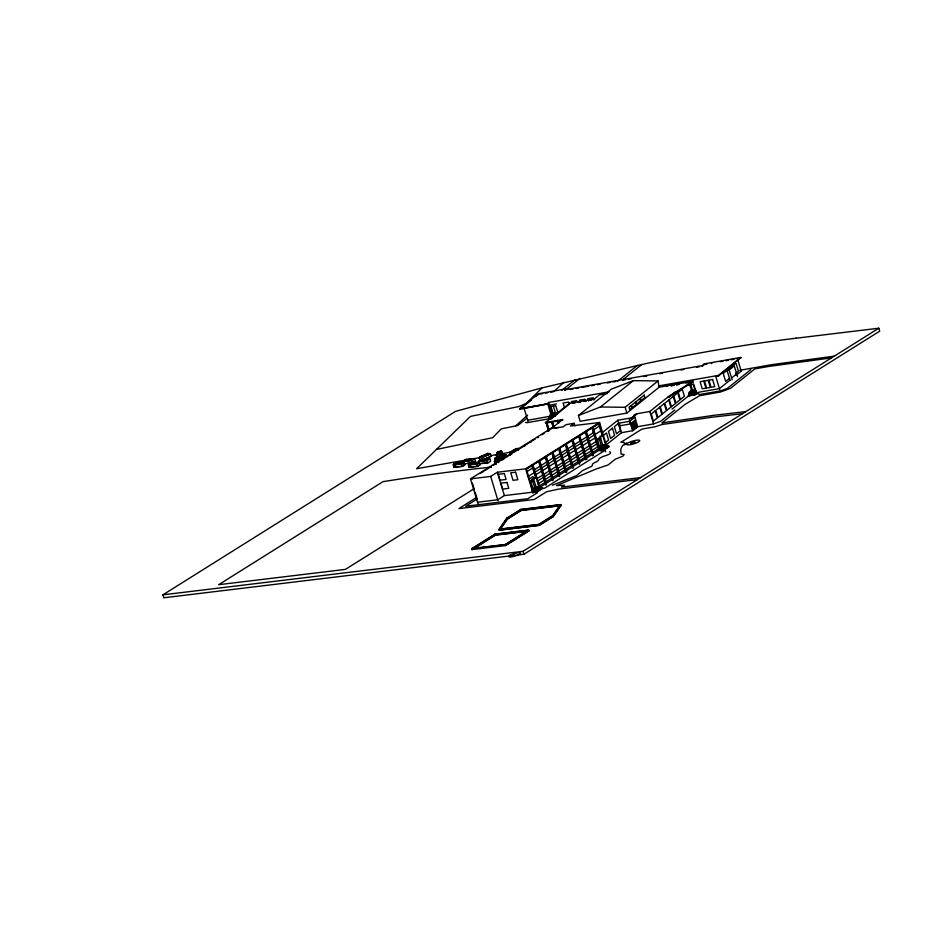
<?xml version="1.0" encoding="UTF-8"?>
<svg xmlns="http://www.w3.org/2000/svg" width="926" height="926" viewBox="0 0 926 926"><rect width="100%" height="100%" fill="white"/><g stroke="black" fill="none" stroke-linecap="round" stroke-linejoin="round"><path stroke-width="1.39" d="M500.387 456.715L496.984 457.618L496.267 455.256L497.135 452.501L501.672 451.298L502.39 453.659L501.522 456.414L500.816 454.053L501.672 451.298M501.024 451.61L500.26 454.053L496.926 454.932L497.517 451.9L500.85 451.02L501.73 453.983M500.966 456.414L500.086 453.462L500.85 451.02M498.987 529.371L506.626 518.305L520.794 509.427L560.786 504.589L561.052 505.48L553.401 516.534L539.233 525.424L499.253 530.251L498.987 529.371L538.967 524.533L553.135 515.655L560.786 504.589M537.67 525.436L499.924 529.996L499.658 529.105L507.205 518.201L520.956 509.578L560.103 504.855L560.369 505.735L552.834 516.639L539.082 525.262M499.253 530.251L506.892 519.197L521.06 510.319L561.052 505.48M499.924 529.996L507.471 519.092L521.222 510.469L560.369 505.735M499.658 529.105L538.816 524.382L552.567 515.759L560.103 504.855M796.337 338.187A582.477 127.059 -16.7 0 0 645.735 363.617L542.011 387.878L526.581 403.238L518.641 406.618L470.489 416.387L416.631 468.706L480.513 457.479M515.655 425.925L527.588 415.149M554.269 391.061L563.922 382.345M551.329 415.809L547.764 403.956L519.949 409.246L519.775 408.655L538.423 393.724L565.601 388.943L565.138 390.043M519.949 409.246L520.586 408.736M521.674 407.868L531.443 400.044M535.784 396.56L538.596 394.314M526.836 418.297L517.854 425.485L501.325 428.842L492.597 437.732L436.459 449.446M561.631 390.448L575.104 379.66M519.775 408.655L546.953 403.875L548.748 402.44L609.482 391.756M564.652 390.436L565.601 388.943M565.601 389.892L579.815 378.514M552.012 418.02L549.326 418.483L550.183 415.056L552.081 413.528L558.806 412.348M551.769 418.76L549.072 419.235L550.877 417.267L548.748 418.841L527.473 422.592M562.846 420.115L545.634 423.136L545.46 422.545L569.536 403.273L594.388 398.909L599.342 394.939L607.468 393.515M553.297 417.013L568.622 404.743M548.4 430.879L546.294 422.788L548.655 430.671M549.211 430.578L546.838 422.684L548.956 430.787M550.993 428.865L562.661 419.524L545.46 422.545M617.526 381.327L637.424 365.4M622.77 379.764L641.915 364.439M578.426 415.519L611.345 389.163L633.361 380.621L658.039 380.956L659.162 387.218L626.844 413.077L580.162 421.284L578.426 415.519L600.442 406.977L633.361 380.621M574.815 425.937L574.016 423.275L570.613 425.995L599.527 422.499L606.449 445.591M600.442 406.977L625.119 407.301L658.039 380.956M602.687 432.338L617.781 420.254L631.567 417.834L636.579 413.818L649.844 411.48L668.375 396.652L692.961 381.269L693.134 381.859L668.56 397.242L668.375 396.652M603.474 435.37L606.461 432.974L608.602 440.081L605.604 442.478M606.414 444.758L621.508 432.685L632.666 430.717L629.113 418.888L631.74 418.425L636.579 413.818M634.842 417.232L630.085 421.041L632.933 430.509M564.466 389.846L702.047 365.654L704.258 363.883L740.8 357.459L718.553 375.991L715.798 376.477L719.745 389.649M706.955 364.034L704.443 364.474L702.221 366.256L702.047 365.654M630.884 423.703L635.641 419.895M668.56 397.242L675.193 391.93M711.365 363.652L711.99 363.142M632.666 430.717L637.69 426.701L653.571 423.911L660.689 421.284L674.834 409.963M697.278 393.133L695.183 394.812L688.458 395.992L689.557 391.814L691.456 390.286L695.495 389.58M672.102 409.072L690.009 394.742M689.06 393.307L696.178 391.814L689.314 392.555M688.817 394.059L695.542 392.867L695.796 392.126M688.574 394.8L695.299 393.619L695.542 392.867M658.756 385.887L718.379 375.4L740.8 357.459M688.319 395.552L695.056 394.372L695.299 393.619M730.001 380.146L719.433 388.607L697.961 392.381L697.938 393.689L699.871 394.499L720.729 390.841L727.373 388.364L750.87 369.555M730.035 380.25L727.072 370.388L729.179 370.018L734.295 365.92L737.536 376.72M729.468 378.375L725.637 381.443L723.241 373.456L736.031 363.224L738.427 371.21L735.545 373.514M731.575 378.005L736.691 373.907M736.135 375.238L741.217 371.176M795.839 338.245L878.809 328.221L879.7 331.172L523.896 554.269L163.821 597.779L162.941 594.828L455.534 411.364L542.011 387.878M478.476 503.188L477.839 503.269L470.512 478.858L551.051 428.356L563.147 426.898L565.89 424.698L574.016 423.275M470.686 479.448L473.267 477.839M479.934 473.649L484.032 471.079M485.571 470.119L489.669 467.549M491.22 466.577L490.699 466.901L491.336 466.831M493.269 465.292L496.336 463.359M499.936 461.113L498.003 462.641M507.633 456.286L511.858 453.96L511.337 454.284M535.332 438.924L517.368 450.175L518.004 450.105M537.381 437.639L538.538 437.234L538.006 437.558M541.999 434.734L544.048 433.449M547.636 431.203L551.051 428.356M471.322 479.367L471.843 479.043L471.218 479.124M502.621 459.747L504.67 458.463M524.672 445.915L525.192 445.591L524.567 445.672M470.512 478.858L490.687 476.415L497.355 472.237L525.655 468.822L599.527 422.499M473.927 488.812L345.421 569.386L218.675 584.7L382.994 481.67A827.555 180.524 -16.7 0 1 491.567 467.051M475.964 497.852L458.856 508.582L534.302 499.461L546.548 491.787L558.309 489.148L637.401 479.587M477.365 498.906L465.651 506.244L527.82 498.732L537.474 492.678M526.755 468.51L532.496 465.234L539.256 487.747L598.717 450.464M533.422 464.331L545.842 456.865M552.984 480.687L545.727 456.611L550.843 453.404M561.561 458.636L555.415 462.491L552.394 452.432L559.177 448.508L566.318 472.318M560.091 447.605L566.365 443.994L573.518 467.815M566.758 443.427L572.511 440.139L579.653 463.961M585.845 431.782L572.395 439.885L573.912 444.92L580.058 441.065M592.999 455.592L585.741 431.528L591.876 427.685L592.513 427.604L599.33 450.337M594.272 433.565L592.409 427.349L599.18 423.425L605.928 445.938M525.841 469.413L599.701 423.089M526.524 471.82L532.67 467.966M593.207 430.011L599.353 426.157M540.043 466.16L533.908 470.003L532.392 464.979M540.564 465.824L546.71 461.97M547.231 461.646L553.378 457.791M553.91 457.467L560.045 453.613M560.577 453.277L566.724 449.434M567.244 449.098L573.391 445.244M580.579 440.741L586.725 436.887M587.246 436.563L593.381 432.708M527.947 476.554L534.082 472.7M540.749 468.521L534.615 472.376L536.177 477.608M541.282 468.197L547.428 464.343M547.949 464.007L554.095 460.164M554.616 459.828L560.762 455.974M561.283 455.65L567.43 451.795M567.951 451.471L574.097 447.617M580.764 443.438L574.618 447.293L576.192 452.513M581.285 443.103L587.431 439.248M588.982 438.287L594.098 435.081M600.766 430.891L594.631 434.745L596.136 439.769L602.282 435.926L598.555 423.495M528.746 479.217L533.087 476.496M535.413 475.038L554.894 462.826M562.082 458.312L595.534 437.662M529.464 481.578L535.598 477.735L531.871 465.303M532.682 481.057L530.945 482.145L532.901 488.65L535.969 486.729L538.214 486.463L532.08 490.305M600.685 438.415L597.617 440.336L599.573 446.853M536.571 478.881L542.705 475.026M543.226 474.702L549.373 470.848M549.894 470.524L556.04 466.669M556.572 466.345L562.707 462.491M563.24 462.155L569.386 458.301M569.907 457.976L576.053 454.122M576.574 453.798L582.72 449.943M583.241 449.619L589.387 445.765M589.908 445.429L596.043 441.586M537.277 481.254L543.412 477.399M543.944 477.075L550.09 473.221M550.611 472.885L556.757 469.031M557.278 468.706L563.425 464.852M563.946 464.528L570.092 460.673M570.613 460.349L576.759 456.495M583.426 452.305L577.28 456.159L578.796 461.194L584.943 457.34M583.947 451.981L590.093 448.126M590.626 447.802L596.761 443.948M538.075 483.916L564.223 467.514M564.744 467.19L598.196 446.54M598.555 447.49L602.641 444.931L604.898 444.654L598.752 448.508M538.782 486.277L544.928 482.423M545.449 482.099L551.595 478.244L545.206 456.946M552.116 477.92L558.262 474.066M558.783 473.742L564.929 469.887M565.45 469.551L571.597 465.697M572.129 465.373L578.264 461.518M585.463 457.016L591.61 453.161M592.131 452.826L598.265 448.983L591.876 427.685M532.959 490.664L539.094 486.81L538.342 486.902L532.207 490.757L533.839 491.011L539.985 487.169L533.839 491.011M605.766 445.012L598.879 448.948L605.014 445.105L605.905 445.452L599.77 449.295L606.646 445.36L600.511 449.214M533.098 491.104L539.985 487.169M534.73 491.37L540.865 487.516L534.858 491.81L533.978 491.463M601.402 449.561L607.537 445.719L601.53 450.001L600.65 449.654M572.881 467.885L572.361 468.22L565.207 444.399L565.844 444.318M535.61 491.718L541.745 487.875L535.737 492.169L534.858 491.81M602.282 449.92L608.417 446.066L602.409 450.36L601.53 450.001M536.629 492.516L542.624 488.222L535.737 492.169M603.162 450.267L609.296 446.425L603.301 450.719L602.409 450.36M471.647 548.736L494.97 534.117L528.711 530.042L528.977 530.922L505.654 545.553L471.913 549.627L471.647 548.736L505.388 544.662L528.711 530.042M528.133 531.2L495.387 535.159L472.758 549.35L472.491 548.458L495.121 534.279L527.866 530.32L528.133 531.2L505.503 545.391L505.237 544.511L527.866 530.32M471.913 549.627L495.236 535.008L528.977 530.922M514.405 554.987L509.601 555.565M162.941 594.828L523.016 551.306L878.809 328.221M510.226 452.05L515.99 448.647L518.629 448.381L512.865 451.784L510.226 452.05L513.05 452.374L512.865 451.784M510.261 455.279L509.555 452.907L516.06 449.064M510.4 452.64L515.018 449.92M514.196 451.691L517.657 449.654M518.583 449.341L513.154 452.548L509.555 452.907M453.867 464.053L455.939 462.838L463.324 462.12L464.215 465.084L462.143 466.287L454.759 467.005L453.867 464.053L461.252 463.336L463.324 462.12M456.02 463.255L464.354 462.444L465.072 464.817L462.236 466.461L453.902 467.271L453.196 464.91L455.071 463.81M464.239 460.546L466.31 459.331L473.695 458.613L471.797 460.419L464.412 461.136L464.239 460.546L471.623 459.828L473.695 458.613M463.556 461.403L466.391 459.747L474.725 458.937L475.432 461.31L472.607 462.954L464.273 463.764L463.556 461.403L471.901 460.592L474.725 458.937M453.902 467.271L455.789 466.172M454.041 464.644L461.426 463.926L463.509 462.711L456.113 463.428L455.939 462.838M453.196 464.91L461.53 464.1L464.354 462.444M469.042 464.042L471.114 462.838L478.499 462.12L479.379 465.072L477.307 466.287L469.922 467.005L469.042 464.042L476.427 463.324L478.499 462.12M468.359 464.898L476.693 464.088L479.529 462.444L480.235 464.806L477.411 466.461L469.065 467.271L468.359 464.898L471.184 463.255L474.98 463.069M472.503 462.78L474.587 461.576L472.121 461.808M479.402 460.535L481.474 459.331L488.859 458.613L486.972 460.407L479.587 461.125L479.402 460.535L486.787 459.817L488.859 458.613M481.555 459.747L489.9 458.937L490.606 461.298L487.782 462.954L479.436 463.764L478.73 461.391L480.617 460.291M469.065 467.271L470.952 466.172M471.114 462.838L469.216 464.632L476.601 463.914L478.673 462.711M478.73 461.391L487.064 460.581L489.9 458.937M479.726 456.854L487.678 453.404L489.472 453.555L489.646 454.157L481.694 457.606L479.726 456.854L481.508 457.016L489.472 453.555M479.772 460.014L479.066 457.641L488.048 453.74L490.479 453.96L491.197 456.321L483.488 459.666M481.231 456.877L487.852 453.995L489.646 454.157M479.066 457.641L481.497 457.861L490.479 453.96M485.05 458.821L490.352 456.518M495.41 457.791L503.686 454.365L505.283 454.608L505.457 455.198L497.193 458.625L495.41 457.791L497.007 458.034L505.283 454.608M495.479 460.928L494.762 458.555L504.103 454.701L506.29 455.025L506.997 457.386M495.595 458.382L502.679 455.453M494.762 458.555L496.949 458.891L506.29 455.025M548.748 418.841L548.724 417.695M494.912 460.569L504.08 457.444L504.855 457.988L495.699 461.113L494.912 460.569L495.873 461.704L501.105 459.921M496.139 464.377L494.357 461.264L503.408 458.173M495.097 461.16L502.945 458.474M503.188 459.354L495.433 462.005L494.357 461.264M624.761 444.549L626.312 444.075A4.48 0.972 -16.7 0 1 626.856 443.936A6.818 1.482 -16.7 0 0 633.974 443.797A6.818 1.482 -16.7 0 0 639.079 440.116A6.818 1.482 -16.7 0 0 628.511 442.744A4.283 0.938 -16.7 0 0 627.666 442.964L626.462 443.322M624.529 444.619C622.156 444.619 620.038 449.399 620.999 452.235A18.752 4.086 -16.7 0 1 620.976 452.872L621.138 454.053L624.159 454.62L622.851 456.194L615.339 459.146L608.289 464.829L606.102 465.651A9.584 2.095 -16.7 0 0 603.474 466.484L601.865 467.063A24.423 5.324 -16.7 0 1 596.842 468.73L556.48 485.583L564.559 485.224L561.469 487.157L640.56 477.608M626.335 443.357L625.71 443.542M625.339 443.647L624.437 443.867M499.913 451.911L497.69 452.49L497.517 451.9M496.753 454.342L500.086 453.462M496.267 455.256L500.816 454.053M720.278 361.684L723.032 361.209M725.799 360.723L728.554 360.237M731.32 359.751L734.075 359.265M736.83 358.779L740.974 358.049M539.951 394.082L542.671 393.608M545.391 393.122L548.111 392.647M550.831 392.173L553.54 391.686M570.323 389.441L573.159 388.943M575.995 388.445L578.831 387.948M581.667 387.45L588.762 386.2M591.598 385.702L594.434 385.204M597.27 384.707L600.106 384.209M607.201 382.959L610.037 382.461M612.873 381.963L615.709 381.466M622.793 380.216L625.629 379.718M628.465 379.22L631.3 378.722M644.068 376.477L646.904 375.979M659.671 373.734L662.507 373.236M680.946 369.995L683.782 369.497M696.549 367.252L699.385 366.754M732.188 366.291L734.295 365.92M521.743 408.528L535.216 406.155M538.006 405.669L540.796 405.183M543.585 404.685L547.764 403.956M739.712 370.319L763.499 366.117A118.806 25.916 -16.7 0 1 772.608 364.543L834.303 356.128M556.445 403.956L549.72 405.148L551.688 411.642M571.261 401.595L576.736 400.634M659.162 387.218L692.961 381.269M671.095 385.737L673.792 385.262M676.478 384.788L679.175 384.313M687.115 382.924L693.134 381.859M671.165 385.725L673.908 385.239M676.651 384.765L679.395 384.278M572.476 403.377L575.231 402.903M577.998 402.416L580.752 401.93M583.519 401.444L586.285 400.958M589.04 400.472L591.807 399.986M686.918 385.297L693.667 384.105L696.549 393.724M550.183 415.056L557.035 414.316M550.31 415.496L555.693 414.547M549.928 415.797L556.665 414.616M527.704 420.254L555.45 415.299M689.557 391.814L696.283 390.633M549.685 416.55L555.068 415.6M689.696 392.254L696.421 391.073M549.812 416.989L555.195 416.04M549.431 417.29L554.824 416.353M689.442 393.006L696.178 391.814M549.569 417.742L553.609 417.024M549.187 418.043L551.884 417.568M689.199 393.747L695.924 392.566M548.944 418.795L551.63 418.32M688.944 394.499L695.681 393.319M696.19 393.781L698.273 393.423M688.701 395.252L695.438 394.059M688.84 395.691L695.565 394.511M546.039 422.985L546.838 422.684M554.813 428.194L558.633 427.523M636.764 414.408L634.136 414.871L637.69 426.701M490.456 455.731L496.128 454.724M501.811 453.728L511.742 451.981M831.536 357.864L769.413 366.349A111.213 24.261 -16.7 0 0 767.33 366.696L754.806 368.895L730.602 388.272L720.544 392.011L699.616 395.691L685.286 404.222L661.893 422.939L664.486 422.569A128.76 28.093 -16.7 0 0 667.044 422.187L714.108 415.276L745.824 411.595M592.409 427.349L593.034 427.268L600.187 451.112M585.741 431.528L586.378 431.447L593.52 455.268M530.702 441.818L531.339 441.737M579.178 435.961L578.542 436.042L585.695 459.852M602.282 435.926L600.025 436.192L602.641 444.931M605.905 445.452L606.646 445.36M552.394 452.432L553.03 452.363L559.779 474.853M606.785 445.811L607.537 445.719M607.664 446.158L608.417 446.066M608.556 446.517L609.296 446.425M545.727 456.611L546.363 456.541L553.111 479.031M601.9 451.147L604.146 450.881L544.673 488.176L541.293 488.581M539.175 461.044L538.538 461.125L545.68 484.946M534.001 477.92L535.598 477.735M552.359 485.27L576.678 475.57L582.535 470.57L591.749 466.253A7.802 1.702 -16.7 0 0 592.212 465.338C591.911 462.167 598.624 462.514 599.087 458.949A10.302 2.246 -16.7 0 1 599.979 458.15L601.437 457.27A6.69 1.458 -16.7 0 1 603.393 456.391C605.048 455.8 613.174 453.705 609.794 451.656M540.113 487.608L540.865 487.516M540.992 487.967L541.745 487.875M541.884 488.315L542.624 488.222M537.161 491.648L504.369 495.607L497.702 499.785L478.163 502.147M472.491 548.458L505.237 544.511M742.467 413.702L711.156 417.325L664.509 424.166A141.493 30.871 -16.7 0 1 661.905 424.571L655.33 426.736L641.984 429.085L620.906 442.304A11.76 2.57 -16.7 0 1 624.356 443.89M467.723 459.805L471.415 459.446M482.886 459.794L489.044 459.203M467.584 463.266L471.276 462.907M481.52 463.37L487.678 462.78M525.517 422.476L527.681 422.545M737.976 360.353L741.136 370.886M729.179 370.018L732.142 379.88M718.379 375.4L718.553 375.991M704.258 363.883L704.443 364.474M693.192 384.255L694.824 389.696M690.402 383.306L692.44 390.112M689.361 383.341L691.838 391.582M685.738 382.542L685.911 383.132M666.87 385.853L667.044 386.455M649.844 411.48L653.571 423.911M634.495 420.809L636.544 427.615M634.356 420.925L636.405 427.731M633.268 421.805L635.305 428.599M631.567 417.834L631.74 418.425M632.169 422.673L634.217 429.479M632.03 422.788L634.078 429.595M625.119 407.301L626.844 413.077M617.781 420.254L621.508 432.685M594.388 398.909L594.561 399.5M593.809 400.113L593.103 397.752L587.64 398.712L588.346 401.074M605.43 450.765L605.743 451.807M599.353 439.26L601.298 445.765M585.614 401.56L584.896 399.199L579.433 400.159L580.139 402.521M585.22 431.852L592.362 455.673M586.852 459.446L579.699 435.637L579.074 435.706L585.926 458.451M569.536 403.273L569.71 403.863M569.27 404.43L568.564 402.069L563.101 403.03L564.513 407.764M573.032 439.815L579.78 462.305M571.874 440.22L579.028 464.03M557.822 412.521L555.785 405.715L551.016 406.549L553.065 413.355M565.728 444.075L572.592 466.82M557.846 420.404L558.644 423.032M553.401 406.132L555.438 412.938M557.591 420.601L558.39 423.24M557.302 420.497L558.089 423.124M557.047 420.705L557.834 423.332M548.748 402.44L552.463 414.813M546.953 403.875L547.139 404.465M552.347 421.55L553.922 426.805M552.093 421.747L553.667 427.013M551.792 421.643L553.378 426.898M559.698 448.172L566.839 471.994M551.537 421.851L553.123 427.106M558.54 448.578L565.682 472.399M559.651 476.508L552.509 452.687L551.873 452.768L559.015 476.577M555.797 463.776L558.077 471.369M560.473 505.04L560.739 505.932M559.883 505.179L560.149 506.071M524.07 408.123L528.017 421.284M546.444 483.21L539.696 460.72L539.059 460.801L546.317 484.865M553.135 515.655L553.401 516.534M552.567 515.759L552.834 516.639M533.029 464.898L539.789 487.412M533.353 478.001L535.969 486.729M532.01 478.846L534.626 487.574M526.362 469.077L533.121 491.59M525.655 468.822L532.982 493.245M538.816 524.382L539.233 525.424M515.99 448.647L516.176 449.237M520.794 509.427L521.222 510.469M503.686 454.365L503.86 454.955M504.08 457.444L504.253 458.034M497.007 458.034L497.193 458.625M496.949 458.891L497.656 461.252M523.016 551.306L523.896 554.269M495.699 461.113L495.873 461.704M497.355 472.237L504.253 495.225M487.678 453.404L487.852 453.995M507.205 518.201L507.471 519.092M506.626 518.305L506.892 519.197M486.787 459.817L486.972 460.407M487.064 460.581L487.782 462.954M490.687 476.415L498.014 500.827M481.508 457.016L481.694 457.606M481.497 457.861L482.214 460.222M481.474 459.331L481.659 459.921M502.077 528.815L502.343 529.707M501.73 529.035L501.996 529.927M505.388 544.662L505.654 545.553M476.427 463.324L476.601 463.914M476.693 464.088L477.411 466.461M494.97 534.117L495.387 535.159M471.901 460.592L472.607 462.954M471.623 459.828L471.797 460.419M466.31 459.331L466.484 459.921M472.41 483.083L474.39 489.704M475.188 492.354L477.168 498.964M461.252 463.336L461.426 463.926M461.53 464.1L462.236 466.461M630.618 443.01C634.576 444.63 637.921 439.341 630.618 443.01M630.942 405.762L629.043 407.278L629.749 409.651L631.648 408.123L630.942 405.762M635.375 402.208L631.578 405.252L632.284 407.625L636.093 404.581L635.375 402.208M639.82 398.666L636.012 401.699L636.718 404.072L640.526 401.027L639.82 398.666M644.253 395.113L640.445 398.157L641.162 400.518L644.959 397.474L644.253 395.113M612.456 428.194L608.463 431.389L610.593 438.484L614.586 435.289L612.456 428.194M618.348 423.471L614.355 426.666L616.485 433.762L620.478 430.567L618.348 423.471M655.238 410.831L651.244 414.026L653.374 421.133L657.367 417.939L655.238 410.831M659.74 407.232L655.747 410.426L657.877 417.522L661.87 414.327L659.74 407.232M664.243 403.62L660.261 406.815L662.391 413.922L666.373 410.727L664.243 403.62M668.757 400.02L664.764 403.215L666.894 410.311L670.887 407.116L668.757 400.02M673.26 396.409L669.267 399.604L671.396 406.711L675.39 403.516L673.26 396.409M677.763 392.809L673.769 396.004L675.899 403.099L679.892 399.905L677.763 392.809M682.265 389.198L678.272 392.392L680.413 399.5L684.395 396.305L682.265 389.198M509.751 555.461L509.358 555.727A6.1 1.331 -16.7 0 0 514.358 556.329A6.1 1.331 -16.7 0 0 519.972 552.799A6.1 1.331 -16.7 0 0 510.226 555.183L509.751 555.461M703.795 381.084L700.114 381.732L702.244 388.827L705.925 388.179L703.795 381.084M708.205 380.308L704.524 380.956L706.654 388.052L710.335 387.404L708.205 380.308M712.626 379.521L708.946 380.169L711.075 387.276L714.756 386.628L712.626 379.521M629.321 421.342L619.367 423.089L620.165 425.752L630.12 424.004L629.321 421.342M504.334 473.568L498.234 474.297L500.005 480.2L506.094 479.46L504.334 473.568M515.608 472.202L510.758 472.792L513.016 480.305L517.865 479.726L515.608 472.202M506.997 482.446L500.908 483.175L502.668 489.067L508.768 488.338L506.997 482.446"/></g></svg>
